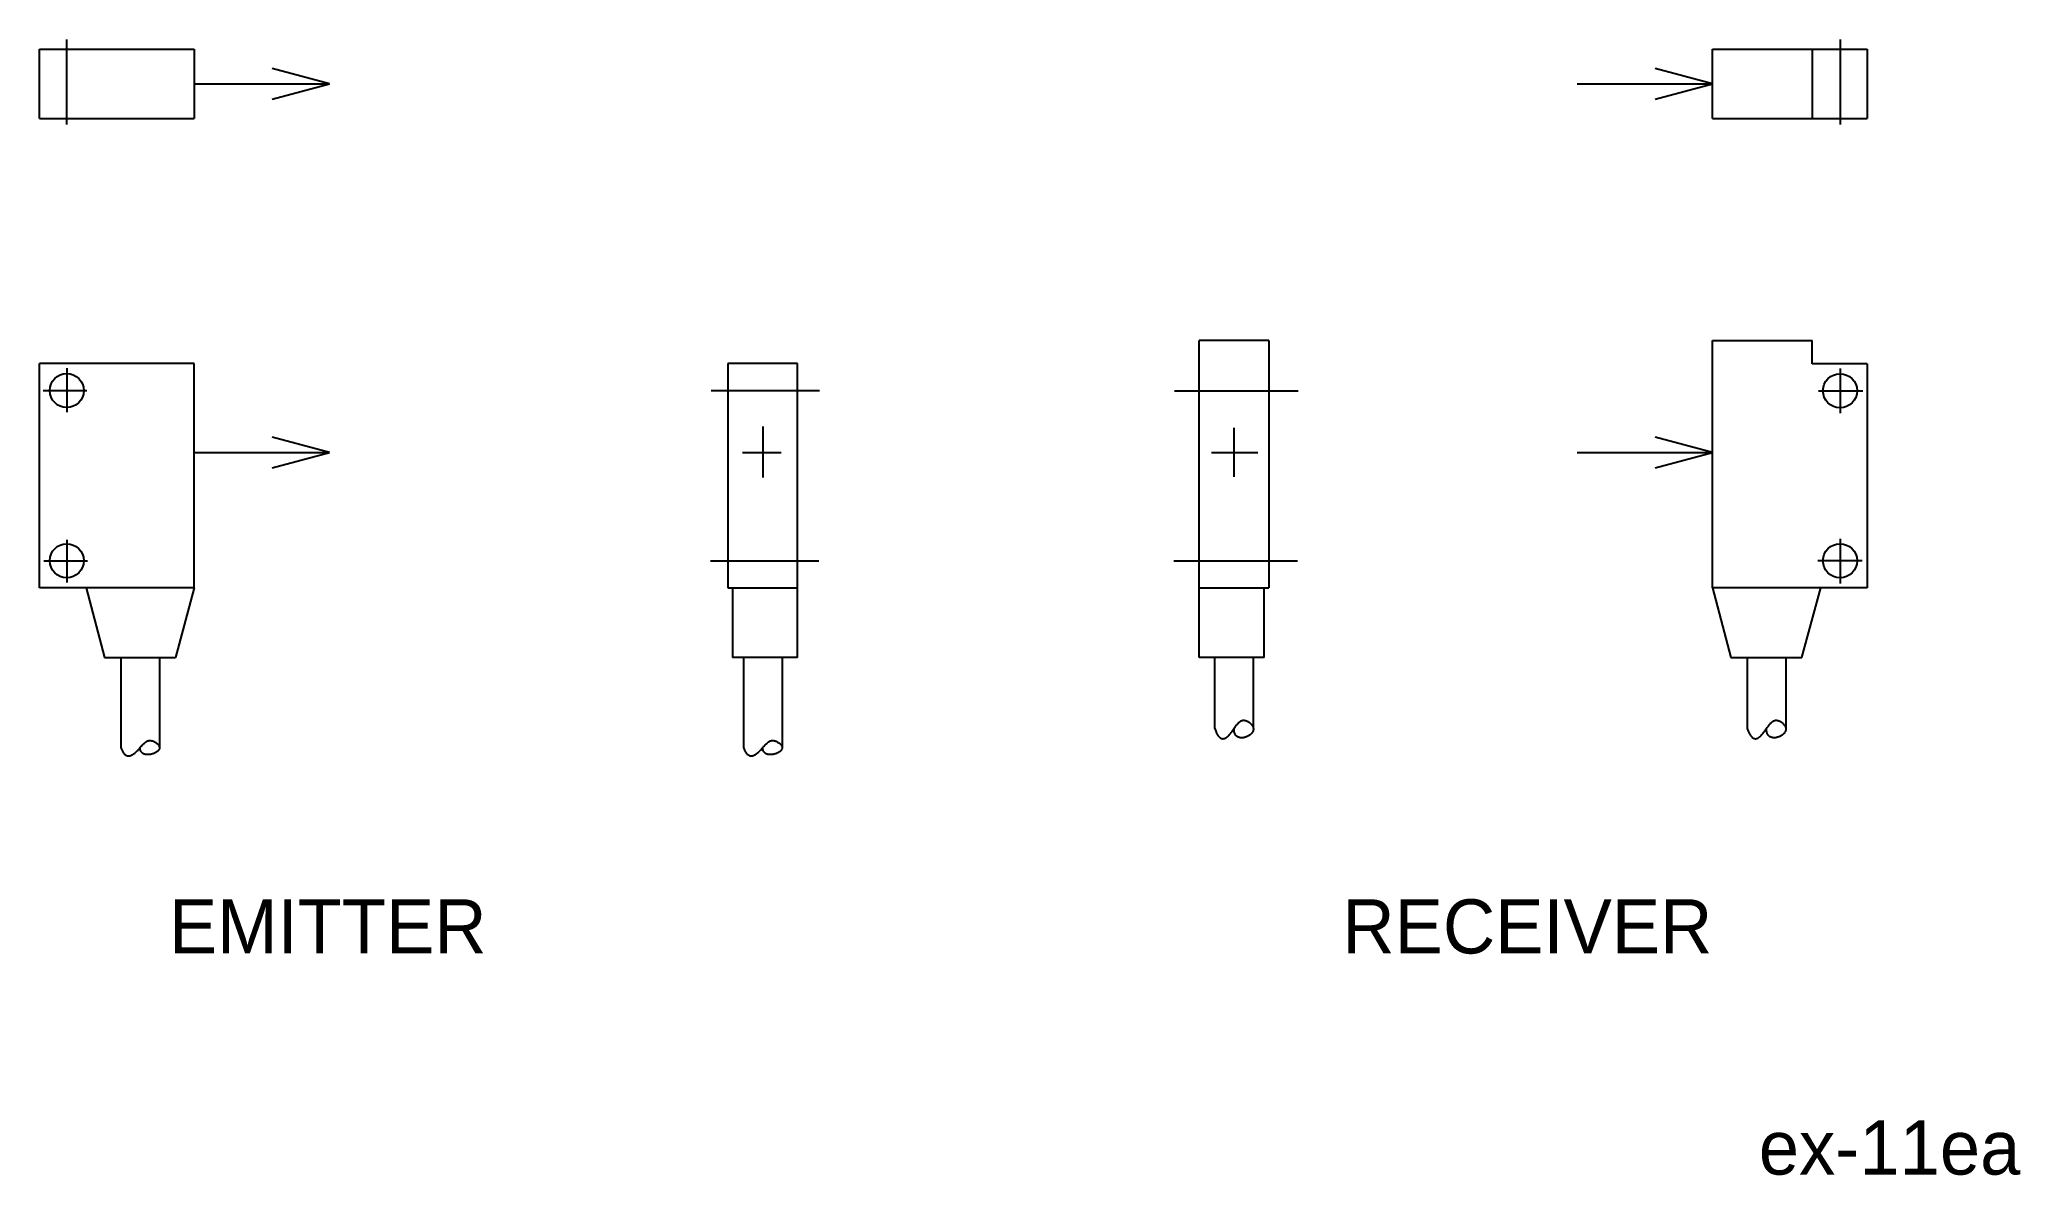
# Model space of a CAD drawing. Extents: x 255 to 384, y -8 to 66.
import ezdxf

# ---------------------------------------------------------------- set-up
doc = ezdxf.new("R2010")
doc.units = 0
doc.linetypes.add('CENTER', pattern=[13.068421, 8.167763, -1.633553, 1.633553, -1.633553])
doc.layers.get('0').update_dxf_attribs({"linetype": 'CONTINUOUS'})

# ---------------------------------------------------------------- blocks, each defined once
blk = doc.blocks.new('*U4')
at = {"color": 2}
blk.add_text('EMITTER', height=3.5, dxfattribs=at).set_placement((263.78, 6.7))
blk = doc.blocks.new('*U5')
at = {"color": 2}
blk.add_text('RECEIVER', height=3.5, dxfattribs=at).set_placement((339.66, 6.7))
blk = doc.blocks.new('*U6')
at = {"color": 2}
blk.add_text('ex-11ea', height=3.5, dxfattribs=at).set_placement((366.59, -7.6))

msp = doc.modelspace()

# ---------------------------------------------------------------- linework, layer by layer
at = {"color": 4, "linetype": 'CENTER'}
for p, q in [((257.17, 60.3), (257.17, 65.8)), ((371.84, 65.8), (371.84, 60.3)), ((257.17, 44.55), (257.17, 41.71)), ((371.84, 44.54), (371.84, 41.64)), ((255.65, 43.1), (258.48, 43.1)), ((298.84, 43.1), (305.84, 43.1)), ((328.8, 43.09), (336.8, 43.09)), ((370.44, 43.09), (373.32, 43.09)), ((302.18, 40.78), (302.18, 37.49)), ((332.66, 37.53), (332.66, 40.69)), ((300.87, 39.1), (303.38, 39.1)), ((331.2, 39.09), (334.19, 39.09)), ((257.17, 33.44), (257.17, 30.69)), ((371.84, 33.51), (371.84, 30.62)), ((255.7, 32.1), (258.51, 32.1)), ((298.81, 32.1), (305.81, 32.1)), ((328.76, 32.1), (336.76, 32.1)), ((373.27, 32.1), (370.41, 32.1))]:
    msp.add_line(p, q, dxfattribs=at)
at = {"color": 7, "linetype": 'CONTINUOUS'}
for p, q in [((255.42, 60.69), (255.42, 65.19)), ((255.42, 65.19), (265.42, 65.19)), ((265.42, 65.19), (265.42, 60.69)), ((363.59, 65.19), (373.59, 65.19)), ((363.59, 60.69), (363.59, 65.19)), ((370.04, 65.19), (370.04, 60.69)), ((373.59, 65.19), (373.59, 60.69)), ((255.42, 60.69), (265.42, 60.69)), ((363.59, 60.69), (373.59, 60.69)), ((330.41, 25.84), (330.41, 46.34)), ((334.91, 46.34), (330.41, 46.34)), ((334.91, 46.34), (334.91, 30.34)), ((363.59, 30.34), (363.59, 46.34)), ((363.59, 46.34), (370.04, 46.34)), ((370.04, 44.84), (370.04, 46.34)), ((265.42, 44.85), (255.42, 44.85)), ((255.42, 30.35), (255.42, 44.85)), ((265.42, 30.35), (265.42, 44.85)), ((304.43, 44.85), (299.93, 44.85)), ((299.93, 44.85), (299.93, 30.35)), ((304.43, 25.85), (304.43, 44.85)), ((373.59, 44.84), (370.04, 44.84)), ((373.59, 44.84), (373.59, 30.34)), ((265.42, 30.35), (255.42, 30.35)), ((258.42, 30.35), (259.62, 25.85)), ((265.42, 30.35), (264.21, 25.85)), ((299.93, 30.35), (304.43, 30.35)), ((300.23, 30.35), (300.23, 25.85)), ((330.41, 30.34), (334.91, 30.34)), ((334.61, 25.84), (334.61, 30.34)), ((363.59, 30.34), (364.79, 25.85)), ((373.59, 30.34), (363.59, 30.34)), ((369.38, 25.85), (370.59, 30.34)), ((259.62, 25.85), (264.21, 25.85)), ((260.67, 25.85), (260.67, 20.01)), ((263.17, 25.85), (263.17, 20.01)), ((304.43, 25.85), (300.23, 25.85)), ((300.93, 25.85), (300.93, 20.01)), ((303.43, 25.85), (303.43, 20.01)), ((334.61, 25.84), (330.41, 25.84)), ((331.41, 21.24), (331.41, 25.84)), ((333.91, 21.24), (333.91, 25.84)), ((364.79, 25.85), (369.38, 25.85)), ((365.84, 25.85), (365.84, 21.24)), ((368.34, 25.85), (368.34, 21.24))]:
    msp.add_line(p, q, dxfattribs=at)
at = {"color": 4, "linetype": 'CONTINUOUS'}
for p, q in [((265.42, 62.94), (274.16, 62.94)), ((274.16, 62.94), (270.45, 63.93)), ((270.45, 61.95), (274.16, 62.94)), ((354.85, 62.94), (363.59, 62.94)), ((363.59, 62.94), (359.88, 63.93)), ((359.88, 61.95), (363.59, 62.94)), ((274.16, 39.1), (270.45, 40.09)), ((363.59, 39.1), (359.88, 40.09)), ((265.42, 39.1), (274.16, 39.1)), ((270.45, 38.1), (274.16, 39.1)), ((354.85, 39.1), (363.59, 39.1)), ((359.88, 38.1), (363.59, 39.1))]:
    msp.add_line(p, q, dxfattribs=at)
at = {"color": 2, "linetype": 'CONTINUOUS'}
for points in [[(331.41, 21.24, 0.009328), (331.45, 21.13, 0.010824), (331.49, 21.03, 0.01264), (331.53, 20.94, 0.014848), (331.57, 20.87, 0.017524), (331.61, 20.8, 0.020729), (331.66, 20.75, 0.024475), (331.7, 20.7, 0.028661), (331.74, 20.66, 0.032977), (331.78, 20.63, 0.036838), (331.83, 20.61, 0.039453), (331.87, 20.6, 0.04012), (331.92, 20.59, 0.038628), (331.96, 20.59, 0.035394), (332, 20.6, 0.031196), (332.05, 20.61, 0.026776), (332.09, 20.63, 0.022621), (332.14, 20.66, 0.018957), (332.18, 20.69, 0.015836), (332.22, 20.72, 0.013222), (332.27, 20.76, 0.011044), (332.31, 20.8, 0.009223), (332.36, 20.85, 0.007691), (332.4, 20.9, 0.006388), (332.44, 20.95, 0.005263), (332.49, 21.01, 0.004278), (332.53, 21.06, 0.003398), (332.57, 21.12, 0.002597), (332.61, 21.18, 0.00185), (332.66, 21.24), (332.68, 21.27, -0.000881), (332.73, 21.34, -0.003514), (332.77, 21.4, -0.006339), (332.82, 21.47, -0.009496), (332.87, 21.53, -0.013133), (332.92, 21.58, -0.017402), (332.97, 21.63, -0.022415), (333.02, 21.68, -0.02815), (333.08, 21.72, -0.034277), (333.13, 21.75, -0.039966), (333.19, 21.77, -0.04391), (333.26, 21.78, -0.040421), (333.32, 21.78, -0.034269), (333.38, 21.77, -0.029113), (333.44, 21.75, -0.025431), (333.51, 21.72, -0.023013), (333.57, 21.69, -0.021661), (333.63, 21.65, -0.021246), (333.69, 21.6, -0.021716), (333.74, 21.55, -0.023095), (333.79, 21.5, -0.025476), (333.83, 21.44, -0.029001), (333.86, 21.39, -0.033799), (333.89, 21.33, -0.039832), (333.9, 21.27, -0.044896), (333.91, 21.21, -0.043477), (333.9, 21.15, -0.039798), (333.89, 21.09, -0.035448), (333.86, 21.04, -0.031202), (333.83, 20.98, -0.027491), (333.79, 20.93, -0.024471), (333.74, 20.89, -0.022152), (333.69, 20.84, -0.020476), (333.63, 20.8, -0.019379), (333.57, 20.76, -0.018805), (333.51, 20.73, -0.018717), (333.44, 20.7, -0.019101), (333.37, 20.68, -0.019961), (333.3, 20.66, -0.021318), (333.23, 20.65, -0.023198), (333.16, 20.65, -0.02562), (333.09, 20.65, -0.028558), (333.03, 20.66, -0.031898), (332.96, 20.68, -0.035369), (332.9, 20.7, -0.038507), (332.85, 20.73, -0.0407), (332.8, 20.78, -0.041386), (332.75, 20.83, -0.040323), (332.72, 20.89, -0.037727), (332.69, 20.96, -0.034143), (332.67, 21.04, -0.030176), (332.66, 21.13, -0.026288), (332.66, 21.24)], [(365.84, 21.24, 0.009328), (365.88, 21.13, 0.010824), (365.92, 21.03, 0.01264), (365.96, 20.94, 0.014848), (366, 20.87, 0.017524), (366.05, 20.8, 0.020729), (366.09, 20.75, 0.024475), (366.13, 20.7, 0.028661), (366.17, 20.66, 0.032977), (366.22, 20.63, 0.036838), (366.26, 20.61, 0.039453), (366.3, 20.6, 0.04012), (366.35, 20.59, 0.038628), (366.39, 20.59, 0.035394), (366.44, 20.6, 0.031196), (366.48, 20.61, 0.026776), (366.52, 20.63, 0.022621), (366.57, 20.66, 0.018957), (366.61, 20.69, 0.015836), (366.66, 20.72, 0.013222), (366.7, 20.76, 0.011044), (366.74, 20.8, 0.009223), (366.79, 20.85, 0.007691), (366.83, 20.9, 0.006388), (366.88, 20.95, 0.005263), (366.92, 21.01, 0.004278), (366.96, 21.06, 0.003398), (367, 21.12, 0.002597), (367.05, 21.18, 0.00185), (367.09, 21.24), (367.11, 21.27, -0.000881), (367.16, 21.34, -0.003514), (367.21, 21.4, -0.006339), (367.25, 21.47, -0.009496), (367.3, 21.53, -0.013133), (367.35, 21.58, -0.017402), (367.4, 21.63, -0.022415), (367.46, 21.68, -0.02815), (367.51, 21.72, -0.034277), (367.57, 21.75, -0.039966), (367.63, 21.77, -0.04391), (367.69, 21.78, -0.040421), (367.75, 21.78, -0.034269), (367.81, 21.77, -0.029113), (367.88, 21.75, -0.025431), (367.94, 21.72, -0.023013), (368, 21.69, -0.021661), (368.06, 21.65, -0.021246), (368.12, 21.6, -0.021716), (368.17, 21.55, -0.023095), (368.22, 21.5, -0.025476), (368.26, 21.44, -0.029001), (368.29, 21.39, -0.033799), (368.32, 21.33, -0.039832), (368.34, 21.27, -0.044896), (368.34, 21.21, -0.043477), (368.33, 21.15, -0.039798), (368.32, 21.09, -0.035448), (368.29, 21.04, -0.031202), (368.26, 20.98, -0.027491), (368.22, 20.93, -0.024471), (368.17, 20.89, -0.022152), (368.12, 20.84, -0.020476), (368.06, 20.8, -0.019379), (368, 20.76, -0.018805), (367.94, 20.73, -0.018717), (367.87, 20.7, -0.019101), (367.8, 20.68, -0.019961), (367.73, 20.66, -0.021318), (367.66, 20.65, -0.023198), (367.59, 20.65, -0.02562), (367.52, 20.65, -0.028558), (367.46, 20.66, -0.031898), (367.39, 20.68, -0.035369), (367.34, 20.7, -0.038507), (367.28, 20.73, -0.0407), (367.23, 20.78, -0.041386), (367.19, 20.83, -0.040323), (367.15, 20.89, -0.037727), (367.12, 20.96, -0.034143), (367.1, 21.04, -0.030176), (367.09, 21.13, -0.026288), (367.09, 21.24)], [(260.67, 20.01, 0.012209), (260.71, 19.91, 0.014141), (260.75, 19.83, 0.016436), (260.79, 19.75, 0.019132), (260.83, 19.69, 0.02223), (260.87, 19.63, 0.025659), (260.92, 19.59, 0.02922), (260.96, 19.55, 0.032544), (261.01, 19.52, 0.035113), (261.05, 19.5, 0.036395), (261.1, 19.48, 0.036074), (261.15, 19.48, 0.034218), (261.2, 19.48, 0.031243), (261.24, 19.48, 0.027701), (261.29, 19.5, 0.024066), (261.34, 19.51, 0.020647), (261.39, 19.54, 0.017592), (261.44, 19.56, 0.014942), (261.49, 19.6, 0.012676), (261.54, 19.63, 0.01075), (261.59, 19.67, 0.009111), (261.63, 19.71, 0.007707), (261.68, 19.76, 0.006494), (261.73, 19.8, 0.005433), (261.78, 19.85, 0.00449), (261.82, 19.9, 0.003637), (261.87, 19.96, 0.002849), (261.92, 20.01), (261.94, 20.04, -0.000114), (261.99, 20.1, -0.003022), (262.04, 20.15, -0.006108), (262.09, 20.21, -0.009487), (262.14, 20.26, -0.013272), (262.19, 20.31, -0.017549), (262.25, 20.35, -0.022329), (262.3, 20.39, -0.027461), (262.36, 20.43, -0.032514), (262.42, 20.45, -0.036731), (262.48, 20.47, -0.039196), (262.54, 20.47, -0.033563), (262.6, 20.47, -0.028437), (262.66, 20.46, -0.024471), (262.73, 20.44, -0.021805), (262.79, 20.42, -0.020215), (262.85, 20.39, -0.019556), (262.91, 20.35, -0.01977), (262.96, 20.32, -0.020888), (263.01, 20.27, -0.023041), (263.06, 20.23, -0.026459), (263.1, 20.18, -0.031471), (263.13, 20.13, -0.038398), (263.15, 20.08, -0.047226), (263.17, 20.03, -0.055865), (263.17, 19.99, -0.053925), (263.16, 19.94, -0.047744), (263.14, 19.89, -0.040459), (263.11, 19.85, -0.033751), (263.08, 19.8, -0.028282), (263.03, 19.76, -0.024103), (262.99, 19.73, -0.021039), (262.93, 19.69, -0.018878), (262.87, 19.66, -0.017445), (262.8, 19.63, -0.016611), (262.74, 19.61, -0.016296), (262.67, 19.59, -0.016457), (262.6, 19.57, -0.017083), (262.52, 19.56, -0.018193), (262.45, 19.56, -0.01983), (262.38, 19.56, -0.022051), (262.31, 19.56, -0.024912), (262.25, 19.57, -0.028431), (262.18, 19.59, -0.03252), (262.13, 19.62, -0.036882), (262.07, 19.65, -0.040916), (262.03, 19.69, -0.043764), (261.99, 19.74, -0.044603), (261.96, 19.79, -0.043118), (261.93, 19.86, -0.039705), (261.92, 19.93, -0.035212), (261.92, 20.01)], [(300.93, 20.01, 0.012209), (300.97, 19.91, 0.014141), (301.01, 19.83, 0.016436), (301.05, 19.75, 0.019132), (301.09, 19.69, 0.02223), (301.14, 19.63, 0.025659), (301.18, 19.59, 0.02922), (301.23, 19.55, 0.032544), (301.27, 19.52, 0.035113), (301.32, 19.5, 0.036395), (301.36, 19.48, 0.036074), (301.41, 19.48, 0.034218), (301.46, 19.48, 0.031243), (301.51, 19.48, 0.027701), (301.56, 19.5, 0.024066), (301.6, 19.51, 0.020647), (301.65, 19.54, 0.017592), (301.7, 19.56, 0.014942), (301.75, 19.6, 0.012676), (301.8, 19.63, 0.01075), (301.85, 19.67, 0.009111), (301.9, 19.71, 0.007707), (301.95, 19.76, 0.006494), (301.99, 19.8, 0.005433), (302.04, 19.85, 0.00449), (302.09, 19.9, 0.003637), (302.13, 19.96, 0.002849), (302.18, 20.01), (302.21, 20.04, -0.000114), (302.26, 20.1, -0.003022), (302.31, 20.15, -0.006108), (302.36, 20.21, -0.009487), (302.41, 20.26, -0.013272), (302.46, 20.31, -0.017549), (302.51, 20.35, -0.022329), (302.56, 20.39, -0.027461), (302.62, 20.43, -0.032514), (302.68, 20.45, -0.036731), (302.74, 20.47, -0.039196), (302.8, 20.47, -0.033563), (302.87, 20.47, -0.028437), (302.93, 20.46, -0.024471), (302.99, 20.44, -0.021805), (303.05, 20.42, -0.020215), (303.11, 20.39, -0.019556), (303.17, 20.35, -0.01977), (303.23, 20.32, -0.020888), (303.28, 20.27, -0.023041), (303.32, 20.23, -0.026459), (303.36, 20.18, -0.031471), (303.39, 20.13, -0.038398), (303.42, 20.08, -0.047226), (303.43, 20.03, -0.055865), (303.43, 19.99, -0.053925), (303.42, 19.94, -0.047744), (303.4, 19.89, -0.040459), (303.38, 19.85, -0.033751), (303.34, 19.8, -0.028282), (303.3, 19.76, -0.024103), (303.25, 19.73, -0.021039), (303.19, 19.69, -0.018878), (303.13, 19.66, -0.017445), (303.07, 19.63, -0.016611), (303, 19.61, -0.016296), (302.93, 19.59, -0.016457), (302.86, 19.57, -0.017083), (302.79, 19.56, -0.018193), (302.72, 19.56, -0.01983), (302.64, 19.56, -0.022051), (302.58, 19.56, -0.024912), (302.51, 19.57, -0.028431), (302.45, 19.59, -0.03252), (302.39, 19.62, -0.036882), (302.34, 19.65, -0.040916), (302.29, 19.69, -0.043764), (302.25, 19.74, -0.044603), (302.22, 19.79, -0.043118), (302.2, 19.86, -0.039705), (302.18, 19.93, -0.035212), (302.18, 20.01)]]:
    msp.add_lwpolyline(points, format="xyb", dxfattribs=at)
at = {"color": 7, "linetype": 'CONTINUOUS'}
for centre in [(257.17, 43.1), (371.84, 43.09), (257.17, 32.1), (371.84, 32.1)]:
    msp.add_circle(centre, 1.1, dxfattribs=at)

# ---------------------------------------------------------------- block references
for name in ['*U5', '*U4', '*U6']:
    msp.add_blockref(name, (0, 0))

doc.saveas('drawing.dxf')
